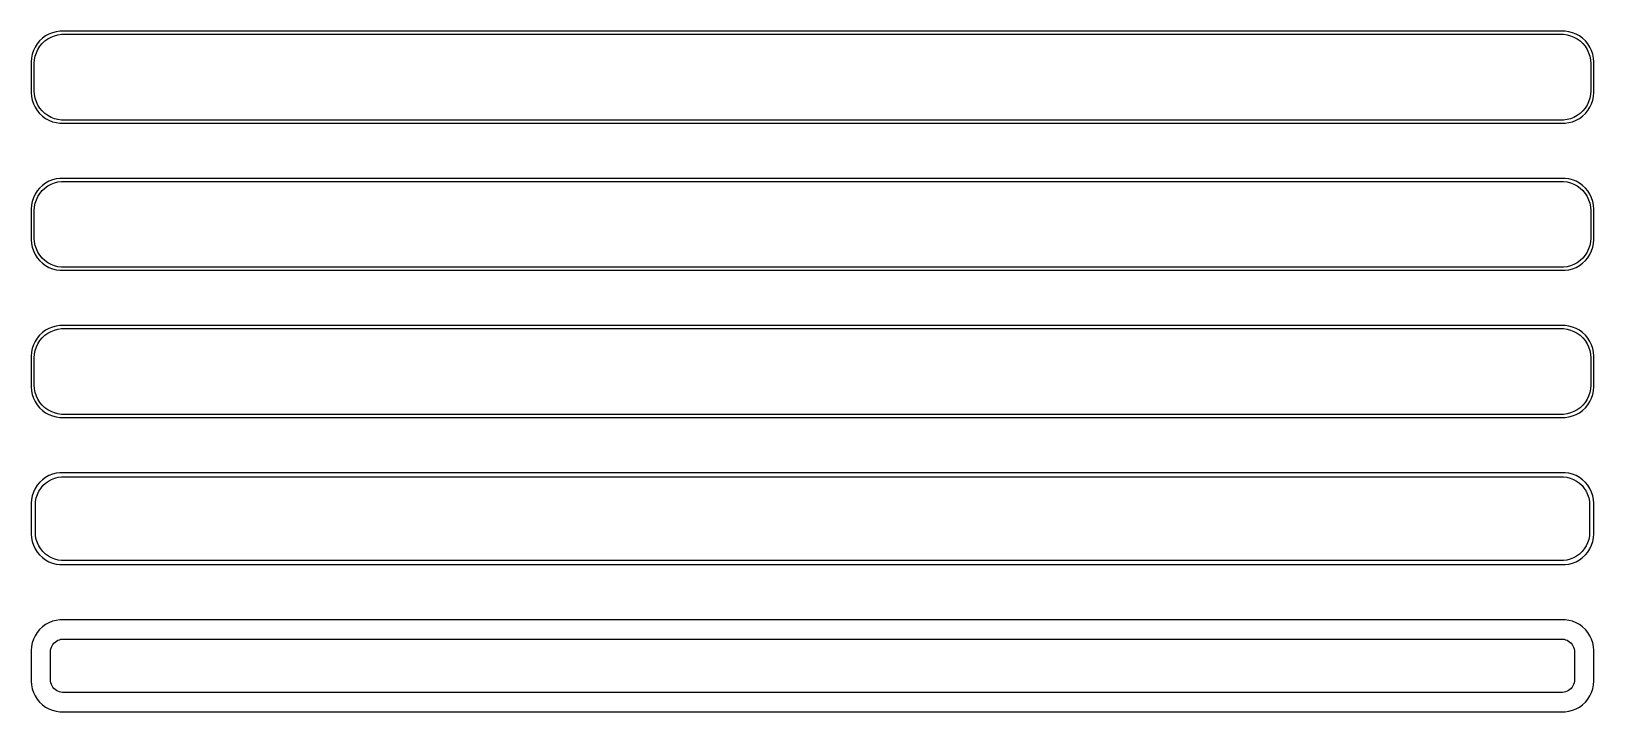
# Model space of a CAD drawing. Header units: metres. Extents: x -128 to 128, y 113 to 223.
import ezdxf

# ---------------------------------------------------------------- set-up
doc = ezdxf.new("R2010")
doc.units = ezdxf.units.M

msp = doc.modelspace()

# ---------------------------------------------------------------- linework, layer by layer
for p, q in [((-126.145, 221.923), (-126.545, 221.439)), ((-125.687, 222.353), (-126.145, 221.923)), ((-125.713, 221.502), (-125.278, 221.91)), ((-125.179, 222.722), (-125.687, 222.353)), ((-125.278, 221.91), (-124.795, 222.261)), ((-124.629, 223.024), (-125.179, 222.722)), ((-124.795, 222.261), (-124.272, 222.548)), ((-124.045, 223.255), (-124.629, 223.024)), ((-124.272, 222.548), (-123.718, 222.768)), ((-123.437, 223.411), (-124.045, 223.255)), ((-123.718, 222.768), (-123.14, 222.916)), ((-122.814, 223.49), (-123.437, 223.411)), ((-123.14, 222.916), (-122.548, 222.991)), ((122.814, 223.49), (-122.814, 223.49)), ((-122.548, 222.991), (122.548, 222.991)), ((122.548, 222.991), (123.14, 222.916)), ((123.437, 223.411), (122.814, 223.49)), ((123.14, 222.916), (123.718, 222.768)), ((124.045, 223.255), (123.437, 223.411)), ((123.718, 222.768), (124.272, 222.548)), ((124.629, 223.024), (124.045, 223.255)), ((124.272, 222.548), (124.795, 222.261)), ((125.179, 222.722), (124.629, 223.024)), ((124.795, 222.261), (125.278, 221.91)), ((125.687, 222.353), (125.179, 222.722)), ((125.278, 221.91), (125.713, 221.502)), ((126.145, 221.923), (125.687, 222.353)), ((126.545, 221.439), (126.145, 221.923)), ((-127.343, 219.743), (-127.461, 219.127)), ((-127.149, 220.341), (-127.343, 219.743)), ((-126.882, 220.909), (-127.149, 220.341)), ((-126.963, 218.845), (-126.851, 219.431)), ((-126.545, 221.439), (-126.882, 220.909)), ((-126.851, 219.431), (-126.666, 219.999)), ((-126.666, 219.999), (-126.412, 220.538)), ((-126.412, 220.538), (-126.093, 221.042)), ((-126.093, 221.042), (-125.713, 221.502)), ((125.713, 221.502), (126.093, 221.042)), ((126.093, 221.042), (126.412, 220.538)), ((126.412, 220.538), (126.666, 219.999)), ((126.882, 220.909), (126.545, 221.439)), ((126.666, 219.999), (126.851, 219.431)), ((126.851, 219.431), (126.963, 218.845)), ((127.149, 220.341), (126.882, 220.909)), ((127.343, 219.743), (127.149, 220.341)), ((127.461, 219.127), (127.343, 219.743)), ((-127.461, 219.127), (-127.5, 218.5)), ((-127.5, 218.5), (-127.5, 213.5)), ((-127, 218.25), (-126.963, 218.845)), ((-127, 213.75), (-127, 218.25)), ((126.963, 218.845), (127, 218.25)), ((127, 218.25), (127, 213.75)), ((127.5, 218.5), (127.461, 219.127)), ((127.5, 213.5), (127.5, 218.5)), ((-127.5, 213.5), (-127.461, 212.873)), ((-127.461, 212.873), (-127.343, 212.257)), ((-127.343, 212.257), (-127.149, 211.659)), ((-127.149, 211.659), (-126.882, 211.091)), ((-126.963, 213.155), (-127, 213.75)), ((-126.851, 212.569), (-126.963, 213.155)), ((-126.666, 212.001), (-126.851, 212.569)), ((-126.412, 211.462), (-126.666, 212.001)), ((126.666, 212.001), (126.412, 211.462)), ((126.851, 212.569), (126.666, 212.001)), ((126.963, 213.155), (126.851, 212.569)), ((126.882, 211.091), (127.149, 211.659)), ((127, 213.75), (126.963, 213.155)), ((127.149, 211.659), (127.343, 212.257)), ((127.343, 212.257), (127.461, 212.873)), ((127.461, 212.873), (127.5, 213.5)), ((-126.882, 211.091), (-126.545, 210.561)), ((-126.545, 210.561), (-126.145, 210.077)), ((-126.093, 210.958), (-126.412, 211.462)), ((-126.145, 210.077), (-125.687, 209.647)), ((-125.713, 210.498), (-126.093, 210.958)), ((-125.278, 210.09), (-125.713, 210.498)), ((-125.687, 209.647), (-125.179, 209.278)), ((-124.795, 209.739), (-125.278, 210.09)), ((-125.179, 209.278), (-124.629, 208.976)), ((-124.272, 209.452), (-124.795, 209.739)), ((-123.718, 209.232), (-124.272, 209.452)), ((-123.14, 209.084), (-123.718, 209.232)), ((123.718, 209.232), (123.14, 209.084)), ((124.272, 209.452), (123.718, 209.232)), ((124.795, 209.739), (124.272, 209.452)), ((124.629, 208.976), (125.179, 209.278)), ((125.278, 210.09), (124.795, 209.739)), ((125.179, 209.278), (125.687, 209.647)), ((125.713, 210.498), (125.278, 210.09)), ((125.687, 209.647), (126.145, 210.077)), ((126.093, 210.958), (125.713, 210.498)), ((126.412, 211.462), (126.093, 210.958)), ((126.145, 210.077), (126.545, 210.561)), ((126.545, 210.561), (126.882, 211.091)), ((-124.629, 208.976), (-124.045, 208.745)), ((-124.045, 208.745), (-123.437, 208.589)), ((-123.437, 208.589), (-122.814, 208.51)), ((-122.548, 209.009), (-123.14, 209.084)), ((-122.814, 208.51), (122.814, 208.51)), ((122.548, 209.009), (-122.548, 209.009)), ((123.14, 209.084), (122.548, 209.009)), ((122.814, 208.51), (123.437, 208.589)), ((123.437, 208.589), (124.045, 208.745)), ((124.045, 208.745), (124.629, 208.976)), ((-124.629, 199.024), (-125.179, 198.722)), ((-124.045, 199.255), (-124.629, 199.024)), ((-123.437, 199.411), (-124.045, 199.255)), ((-123.718, 198.768), (-123.14, 198.916)), ((-122.814, 199.49), (-123.437, 199.411)), ((-123.14, 198.916), (-122.548, 198.991)), ((122.814, 199.49), (-122.814, 199.49)), ((-122.548, 198.991), (122.548, 198.991)), ((122.548, 198.991), (123.14, 198.916)), ((123.437, 199.411), (122.814, 199.49)), ((123.14, 198.916), (123.718, 198.768)), ((124.045, 199.255), (123.437, 199.411)), ((124.629, 199.024), (124.045, 199.255)), ((125.179, 198.722), (124.629, 199.024)), ((-126.882, 196.909), (-127.149, 196.341)), ((-126.545, 197.439), (-126.882, 196.909)), ((-126.666, 195.999), (-126.412, 196.538)), ((-126.145, 197.923), (-126.545, 197.439)), ((-126.412, 196.538), (-126.093, 197.042)), ((-125.687, 198.353), (-126.145, 197.923)), ((-126.093, 197.042), (-125.713, 197.502)), ((-125.713, 197.502), (-125.278, 197.91)), ((-125.179, 198.722), (-125.687, 198.353)), ((-125.278, 197.91), (-124.795, 198.261)), ((-124.795, 198.261), (-124.272, 198.548)), ((-124.272, 198.548), (-123.718, 198.768)), ((123.718, 198.768), (124.272, 198.548)), ((124.272, 198.548), (124.795, 198.261)), ((124.795, 198.261), (125.278, 197.91)), ((125.687, 198.353), (125.179, 198.722)), ((125.278, 197.91), (125.713, 197.502)), ((126.145, 197.923), (125.687, 198.353)), ((125.713, 197.502), (126.093, 197.042)), ((126.093, 197.042), (126.412, 196.538)), ((126.545, 197.439), (126.145, 197.923)), ((126.412, 196.538), (126.666, 195.999)), ((126.882, 196.909), (126.545, 197.439)), ((127.149, 196.341), (126.882, 196.909)), ((-127.461, 195.127), (-127.5, 194.5)), ((-127.5, 194.5), (-127.5, 189.5)), ((-127.343, 195.743), (-127.461, 195.127)), ((-127.149, 196.341), (-127.343, 195.743)), ((-127, 194.25), (-126.963, 194.845)), ((-127, 189.75), (-127, 194.25)), ((-126.963, 194.845), (-126.851, 195.431)), ((-126.851, 195.431), (-126.666, 195.999)), ((126.666, 195.999), (126.851, 195.431)), ((126.851, 195.431), (126.963, 194.845)), ((126.963, 194.845), (127, 194.25)), ((127, 194.25), (127, 189.75)), ((127.343, 195.743), (127.149, 196.341)), ((127.461, 195.127), (127.343, 195.743)), ((127.5, 194.5), (127.461, 195.127)), ((127.5, 189.5), (127.5, 194.5)), ((-127.5, 189.5), (-127.461, 188.873)), ((-127.461, 188.873), (-127.343, 188.257)), ((-126.963, 189.155), (-127, 189.75)), ((-126.851, 188.569), (-126.963, 189.155)), ((126.963, 189.155), (126.851, 188.569)), ((127, 189.75), (126.963, 189.155)), ((127.343, 188.257), (127.461, 188.873)), ((127.461, 188.873), (127.5, 189.5)), ((-127.343, 188.257), (-127.149, 187.659)), ((-127.149, 187.659), (-126.882, 187.091)), ((-126.882, 187.091), (-126.545, 186.561)), ((-126.666, 188.001), (-126.851, 188.569)), ((-126.412, 187.462), (-126.666, 188.001)), ((-126.545, 186.561), (-126.145, 186.077)), ((-126.093, 186.958), (-126.412, 187.462)), ((-125.713, 186.498), (-126.093, 186.958)), ((-125.278, 186.09), (-125.713, 186.498)), ((125.713, 186.498), (125.278, 186.09)), ((126.093, 186.958), (125.713, 186.498)), ((126.412, 187.462), (126.093, 186.958)), ((126.145, 186.077), (126.545, 186.561)), ((126.666, 188.001), (126.412, 187.462)), ((126.545, 186.561), (126.882, 187.091)), ((126.851, 188.569), (126.666, 188.001)), ((126.882, 187.091), (127.149, 187.659)), ((127.149, 187.659), (127.343, 188.257)), ((-126.145, 186.077), (-125.687, 185.647)), ((-125.687, 185.647), (-125.179, 185.278)), ((-124.795, 185.739), (-125.278, 186.09)), ((-125.179, 185.278), (-124.629, 184.976)), ((-124.272, 185.452), (-124.795, 185.739)), ((-124.629, 184.976), (-124.045, 184.745)), ((-123.718, 185.232), (-124.272, 185.452)), ((-124.045, 184.745), (-123.437, 184.589)), ((-123.14, 185.084), (-123.718, 185.232)), ((-123.437, 184.589), (-122.814, 184.51)), ((-122.548, 185.009), (-123.14, 185.084)), ((-122.814, 184.51), (122.814, 184.51)), ((122.548, 185.009), (-122.548, 185.009)), ((123.14, 185.084), (122.548, 185.009)), ((122.814, 184.51), (123.437, 184.589)), ((123.718, 185.232), (123.14, 185.084)), ((123.437, 184.589), (124.045, 184.745)), ((124.272, 185.452), (123.718, 185.232)), ((124.045, 184.745), (124.629, 184.976)), ((124.795, 185.739), (124.272, 185.452)), ((124.629, 184.976), (125.179, 185.278)), ((125.278, 186.09), (124.795, 185.739)), ((125.179, 185.278), (125.687, 185.647)), ((125.687, 185.647), (126.145, 186.077)), ((-126.545, 173.439), (-126.882, 172.909)), ((-126.145, 173.923), (-126.545, 173.439)), ((-125.687, 174.353), (-126.145, 173.923)), ((-126.093, 173.042), (-125.713, 173.502)), ((-125.713, 173.502), (-125.278, 173.91)), ((-125.179, 174.722), (-125.687, 174.353)), ((-125.278, 173.91), (-124.795, 174.261)), ((-124.629, 175.024), (-125.179, 174.722)), ((-124.795, 174.261), (-124.272, 174.548)), ((-124.045, 175.255), (-124.629, 175.024)), ((-124.272, 174.548), (-123.718, 174.768)), ((-123.437, 175.411), (-124.045, 175.255)), ((-123.718, 174.768), (-123.14, 174.916)), ((-122.814, 175.49), (-123.437, 175.411)), ((-123.14, 174.916), (-122.548, 174.991)), ((122.814, 175.49), (-122.814, 175.49)), ((-122.548, 174.991), (122.548, 174.991)), ((122.548, 174.991), (123.14, 174.916)), ((123.437, 175.411), (122.814, 175.49)), ((123.14, 174.916), (123.718, 174.768)), ((124.045, 175.255), (123.437, 175.411)), ((123.718, 174.768), (124.272, 174.548)), ((124.629, 175.024), (124.045, 175.255)), ((124.272, 174.548), (124.795, 174.261)), ((125.179, 174.722), (124.629, 175.024)), ((124.795, 174.261), (125.278, 173.91)), ((125.687, 174.353), (125.179, 174.722)), ((125.278, 173.91), (125.713, 173.502)), ((126.145, 173.923), (125.687, 174.353)), ((125.713, 173.502), (126.093, 173.042)), ((126.545, 173.439), (126.145, 173.923)), ((126.882, 172.909), (126.545, 173.439)), ((-127.461, 171.127), (-127.5, 170.5)), ((-127.343, 171.743), (-127.461, 171.127)), ((-127.149, 172.341), (-127.343, 171.743)), ((-126.882, 172.909), (-127.149, 172.341)), ((-126.963, 170.845), (-126.851, 171.431)), ((-126.851, 171.431), (-126.666, 171.999)), ((-126.666, 171.999), (-126.412, 172.538)), ((-126.412, 172.538), (-126.093, 173.042)), ((126.093, 173.042), (126.412, 172.538)), ((126.412, 172.538), (126.666, 171.999)), ((126.666, 171.999), (126.851, 171.431)), ((126.851, 171.431), (126.963, 170.845)), ((127.149, 172.341), (126.882, 172.909)), ((127.343, 171.743), (127.149, 172.341)), ((127.461, 171.127), (127.343, 171.743)), ((127.5, 170.5), (127.461, 171.127)), ((-127.5, 170.5), (-127.5, 165.5)), ((-127, 170.25), (-126.963, 170.845)), ((-127, 165.75), (-127, 170.25)), ((126.963, 170.845), (127, 170.25)), ((127, 170.25), (127, 165.75)), ((127.5, 165.5), (127.5, 170.5)), ((-126.963, 165.155), (-127, 165.75)), ((127, 165.75), (126.963, 165.155)), ((-127.5, 165.5), (-127.461, 164.873)), ((-127.461, 164.873), (-127.343, 164.257)), ((-127.343, 164.257), (-127.149, 163.659)), ((-127.149, 163.659), (-126.882, 163.091)), ((-126.851, 164.569), (-126.963, 165.155)), ((-126.666, 164.001), (-126.851, 164.569)), ((-126.412, 163.462), (-126.666, 164.001)), ((-126.093, 162.958), (-126.412, 163.462)), ((126.412, 163.462), (126.093, 162.958)), ((126.666, 164.001), (126.412, 163.462)), ((126.851, 164.569), (126.666, 164.001)), ((126.963, 165.155), (126.851, 164.569)), ((126.882, 163.091), (127.149, 163.659)), ((127.149, 163.659), (127.343, 164.257)), ((127.343, 164.257), (127.461, 164.873)), ((127.461, 164.873), (127.5, 165.5)), ((-126.882, 163.091), (-126.545, 162.561)), ((-126.545, 162.561), (-126.145, 162.077)), ((-126.145, 162.077), (-125.687, 161.647)), ((-125.713, 162.498), (-126.093, 162.958)), ((-125.278, 162.09), (-125.713, 162.498)), ((-125.687, 161.647), (-125.179, 161.278)), ((-124.795, 161.739), (-125.278, 162.09)), ((-125.179, 161.278), (-124.629, 160.976)), ((-124.272, 161.452), (-124.795, 161.739)), ((-124.629, 160.976), (-124.045, 160.745)), ((-123.718, 161.232), (-124.272, 161.452)), ((-124.045, 160.745), (-123.437, 160.589)), ((-123.14, 161.084), (-123.718, 161.232)), ((-122.548, 161.009), (-123.14, 161.084)), ((122.548, 161.009), (-122.548, 161.009)), ((123.14, 161.084), (122.548, 161.009)), ((123.718, 161.232), (123.14, 161.084)), ((123.437, 160.589), (124.045, 160.745)), ((124.272, 161.452), (123.718, 161.232)), ((124.045, 160.745), (124.629, 160.976)), ((124.795, 161.739), (124.272, 161.452)), ((124.629, 160.976), (125.179, 161.278)), ((125.278, 162.09), (124.795, 161.739)), ((125.179, 161.278), (125.687, 161.647)), ((125.713, 162.498), (125.278, 162.09)), ((125.687, 161.647), (126.145, 162.077)), ((126.093, 162.958), (125.713, 162.498)), ((126.145, 162.077), (126.545, 162.561)), ((126.545, 162.561), (126.882, 163.091)), ((-123.437, 160.589), (-122.814, 160.51)), ((-122.814, 160.51), (122.814, 160.51)), ((122.814, 160.51), (123.437, 160.589)), ((-125.179, 150.722), (-125.687, 150.353)), ((-124.629, 151.024), (-125.179, 150.722)), ((-124.045, 151.255), (-124.629, 151.024)), ((-124.199, 150.393), (-123.665, 150.604)), ((-123.437, 151.411), (-124.045, 151.255)), ((-123.665, 150.604), (-123.108, 150.747)), ((-122.814, 151.49), (-123.437, 151.411)), ((-123.108, 150.747), (-122.537, 150.819)), ((122.814, 151.49), (-122.814, 151.49)), ((-122.537, 150.819), (122.537, 150.819)), ((122.537, 150.819), (123.108, 150.747)), ((123.437, 151.411), (122.814, 151.49)), ((123.108, 150.747), (123.665, 150.604)), ((124.045, 151.255), (123.437, 151.411)), ((123.665, 150.604), (124.199, 150.393)), ((124.629, 151.024), (124.045, 151.255)), ((125.179, 150.722), (124.629, 151.024)), ((125.687, 150.353), (125.179, 150.722)), ((-127.149, 148.341), (-127.343, 147.743)), ((-126.882, 148.909), (-127.149, 148.341)), ((-126.545, 149.439), (-126.882, 148.909)), ((-126.685, 147.389), (-126.507, 147.935)), ((-126.145, 149.923), (-126.545, 149.439)), ((-126.507, 147.935), (-126.262, 148.456)), ((-126.262, 148.456), (-125.954, 148.941)), ((-125.687, 150.353), (-126.145, 149.923)), ((-125.954, 148.941), (-125.588, 149.384)), ((-125.588, 149.384), (-125.168, 149.778)), ((-125.168, 149.778), (-124.703, 150.116)), ((-124.703, 150.116), (-124.199, 150.393)), ((124.199, 150.393), (124.703, 150.116)), ((124.703, 150.116), (125.168, 149.778)), ((125.168, 149.778), (125.588, 149.384)), ((125.588, 149.384), (125.954, 148.941)), ((126.145, 149.923), (125.687, 150.353)), ((125.954, 148.941), (126.262, 148.456)), ((126.545, 149.439), (126.145, 149.923)), ((126.262, 148.456), (126.507, 147.935)), ((126.507, 147.935), (126.685, 147.389)), ((126.882, 148.909), (126.545, 149.439)), ((127.149, 148.341), (126.882, 148.909)), ((127.343, 147.743), (127.149, 148.341)), ((-127.461, 147.127), (-127.5, 146.5)), ((-127.5, 146.5), (-127.5, 141.5)), ((-127.343, 147.743), (-127.461, 147.127)), ((-126.828, 146.25), (-126.792, 146.824)), ((-126.828, 141.75), (-126.828, 146.25)), ((-126.792, 146.824), (-126.685, 147.389)), ((126.685, 147.389), (126.792, 146.824)), ((126.792, 146.824), (126.828, 146.25)), ((126.828, 146.25), (126.828, 141.75)), ((127.461, 147.127), (127.343, 147.743)), ((127.5, 146.5), (127.461, 147.127)), ((127.5, 141.5), (127.5, 146.5)), ((-127.5, 141.5), (-127.461, 140.873)), ((-127.461, 140.873), (-127.343, 140.257)), ((-127.343, 140.257), (-127.149, 139.659)), ((-126.792, 141.176), (-126.828, 141.75)), ((-126.685, 140.611), (-126.792, 141.176)), ((-126.507, 140.065), (-126.685, 140.611)), ((126.685, 140.611), (126.507, 140.065)), ((126.792, 141.176), (126.685, 140.611)), ((126.828, 141.75), (126.792, 141.176)), ((127.149, 139.659), (127.343, 140.257)), ((127.343, 140.257), (127.461, 140.873)), ((127.461, 140.873), (127.5, 141.5)), ((-127.149, 139.659), (-126.882, 139.091)), ((-126.882, 139.091), (-126.545, 138.561)), ((-126.545, 138.561), (-126.145, 138.077)), ((-126.262, 139.544), (-126.507, 140.065)), ((-125.954, 139.059), (-126.262, 139.544)), ((-126.145, 138.077), (-125.687, 137.647)), ((-125.588, 138.616), (-125.954, 139.059)), ((-125.168, 138.222), (-125.588, 138.616)), ((-124.703, 137.884), (-125.168, 138.222)), ((-124.199, 137.607), (-124.703, 137.884)), ((124.703, 137.884), (124.199, 137.607)), ((125.168, 138.222), (124.703, 137.884)), ((125.588, 138.616), (125.168, 138.222)), ((125.954, 139.059), (125.588, 138.616)), ((125.687, 137.647), (126.145, 138.077)), ((126.262, 139.544), (125.954, 139.059)), ((126.145, 138.077), (126.545, 138.561)), ((126.507, 140.065), (126.262, 139.544)), ((126.545, 138.561), (126.882, 139.091)), ((126.882, 139.091), (127.149, 139.659)), ((-125.687, 137.647), (-125.179, 137.278)), ((-125.179, 137.278), (-124.629, 136.976)), ((-124.629, 136.976), (-124.045, 136.745)), ((-123.665, 137.396), (-124.199, 137.607)), ((-124.045, 136.745), (-123.437, 136.589)), ((-123.108, 137.253), (-123.665, 137.396)), ((-123.437, 136.589), (-122.814, 136.51)), ((-122.537, 137.181), (-123.108, 137.253)), ((-122.814, 136.51), (122.814, 136.51)), ((122.537, 137.181), (-122.537, 137.181)), ((123.108, 137.253), (122.537, 137.181)), ((122.814, 136.51), (123.437, 136.589)), ((123.665, 137.396), (123.108, 137.253)), ((123.437, 136.589), (124.045, 136.745)), ((124.199, 137.607), (123.665, 137.396)), ((124.045, 136.745), (124.629, 136.976)), ((124.629, 136.976), (125.179, 137.278)), ((125.179, 137.278), (125.687, 137.647)), ((-126.545, 125.439), (-126.882, 124.909)), ((-126.145, 125.923), (-126.545, 125.439)), ((-125.687, 126.353), (-126.145, 125.923)), ((-125.179, 126.722), (-125.687, 126.353)), ((-124.629, 127.024), (-125.179, 126.722)), ((-124.045, 127.255), (-124.629, 127.024)), ((-123.437, 127.411), (-124.045, 127.255)), ((-122.814, 127.49), (-123.437, 127.411)), ((122.814, 127.49), (-122.814, 127.49)), ((123.437, 127.411), (122.814, 127.49)), ((124.045, 127.255), (123.437, 127.411)), ((124.629, 127.024), (124.045, 127.255)), ((125.179, 126.722), (124.629, 127.024)), ((125.687, 126.353), (125.179, 126.722)), ((126.145, 125.923), (125.687, 126.353)), ((126.545, 125.439), (126.145, 125.923)), ((126.882, 124.909), (126.545, 125.439)), ((-127.461, 123.127), (-127.5, 122.5)), ((-127.5, 122.5), (-127.5, 117.5)), ((-127.343, 123.743), (-127.461, 123.127)), ((-127.149, 124.341), (-127.343, 123.743)), ((-126.882, 124.909), (-127.149, 124.341)), ((-124.36, 122.25), (-124.343, 122.514)), ((-124.343, 122.514), (-124.293, 122.775)), ((-124.293, 122.775), (-124.211, 123.027)), ((-124.211, 123.027), (-124.099, 123.266)), ((-124.099, 123.266), (-123.957, 123.49)), ((-123.957, 123.49), (-123.788, 123.694)), ((-123.788, 123.694), (-123.595, 123.875)), ((-123.595, 123.875), (-123.38, 124.031)), ((-123.38, 124.031), (-123.148, 124.159)), ((-123.148, 124.159), (-122.902, 124.256)), ((-122.902, 124.256), (-122.645, 124.322)), ((-122.645, 124.322), (-122.382, 124.355)), ((-122.382, 124.355), (122.382, 124.355)), ((122.382, 124.355), (122.645, 124.322)), ((122.645, 124.322), (122.902, 124.256)), ((122.902, 124.256), (123.148, 124.159)), ((123.148, 124.159), (123.38, 124.031)), ((123.38, 124.031), (123.595, 123.875)), ((123.595, 123.875), (123.788, 123.694)), ((123.788, 123.694), (123.957, 123.49)), ((123.957, 123.49), (124.099, 123.266)), ((124.099, 123.266), (124.211, 123.027)), ((124.211, 123.027), (124.293, 122.775)), ((124.293, 122.775), (124.343, 122.514)), ((124.343, 122.514), (124.36, 122.25)), ((127.149, 124.341), (126.882, 124.909)), ((127.343, 123.743), (127.149, 124.341)), ((127.461, 123.127), (127.343, 123.743)), ((127.5, 122.5), (127.461, 123.127)), ((127.5, 117.5), (127.5, 122.5)), ((-124.36, 117.75), (-124.36, 122.25)), ((124.36, 122.25), (124.36, 117.75)), ((-127.5, 117.5), (-127.461, 116.873)), ((-124.343, 117.486), (-124.36, 117.75)), ((-124.293, 117.225), (-124.343, 117.486)), ((124.343, 117.486), (124.293, 117.225)), ((124.36, 117.75), (124.343, 117.486)), ((127.461, 116.873), (127.5, 117.5)), ((-127.461, 116.873), (-127.343, 116.257)), ((-127.343, 116.257), (-127.149, 115.659)), ((-127.149, 115.659), (-126.882, 115.091)), ((-126.882, 115.091), (-126.545, 114.561)), ((-124.211, 116.973), (-124.293, 117.225)), ((-124.099, 116.734), (-124.211, 116.973)), ((-123.957, 116.51), (-124.099, 116.734)), ((-123.788, 116.306), (-123.957, 116.51)), ((-123.595, 116.125), (-123.788, 116.306)), ((-123.38, 115.969), (-123.595, 116.125)), ((-123.148, 115.841), (-123.38, 115.969)), ((-122.902, 115.744), (-123.148, 115.841)), ((-122.645, 115.678), (-122.902, 115.744)), ((-122.382, 115.645), (-122.645, 115.678)), ((122.382, 115.645), (-122.382, 115.645)), ((122.645, 115.678), (122.382, 115.645)), ((122.902, 115.744), (122.645, 115.678)), ((123.148, 115.841), (122.902, 115.744)), ((123.38, 115.969), (123.148, 115.841)), ((123.595, 116.125), (123.38, 115.969)), ((123.788, 116.306), (123.595, 116.125)), ((123.957, 116.51), (123.788, 116.306)), ((124.099, 116.734), (123.957, 116.51)), ((124.211, 116.973), (124.099, 116.734)), ((124.293, 117.225), (124.211, 116.973)), ((126.545, 114.561), (126.882, 115.091)), ((126.882, 115.091), (127.149, 115.659)), ((127.149, 115.659), (127.343, 116.257)), ((127.343, 116.257), (127.461, 116.873)), ((-126.545, 114.561), (-126.145, 114.077)), ((-126.145, 114.077), (-125.687, 113.647)), ((-125.687, 113.647), (-125.179, 113.278)), ((-125.179, 113.278), (-124.629, 112.976)), ((-124.629, 112.976), (-124.045, 112.745)), ((-124.045, 112.745), (-123.437, 112.589)), ((-123.437, 112.589), (-122.814, 112.51)), ((-122.814, 112.51), (122.814, 112.51)), ((122.814, 112.51), (123.437, 112.589)), ((123.437, 112.589), (124.045, 112.745)), ((124.045, 112.745), (124.629, 112.976)), ((124.629, 112.976), (125.179, 113.278)), ((125.179, 113.278), (125.687, 113.647)), ((125.687, 113.647), (126.145, 114.077)), ((126.145, 114.077), (126.545, 114.561))]:
    msp.add_line(p, q)

doc.saveas('drawing.dxf')
